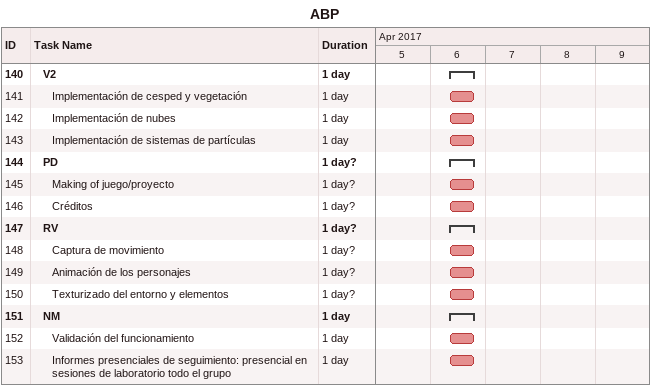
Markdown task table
ABP

| ID | Level | Task | Duration | Start | Finish |
|---|---|---|---|---|---|
| 140 | 2 | **V2** | 1d | 2017-04-06 | 2017-04-06 |
| 141 | 3 | Implementación de cesped y vegetación | 1d | 2017-04-06 | 2017-04-06 |
| 142 | 3 | Implementación de nubes | 1d | 2017-04-06 | 2017-04-06 |
| 143 | 3 | Implementación de sistemas de partículas | 1d | 2017-04-06 | 2017-04-06 |
| 144 | 2 | **PD** | 1d? | 2017-04-06 | 2017-04-06 |
| 145 | 3 | Making of juego/proyecto | 1d? | 2017-04-06 | 2017-04-06 |
| 146 | 3 | Créditos | 1d? | 2017-04-06 | 2017-04-06 |
| 147 | 2 | **RV** | 1d? | 2017-04-06 | 2017-04-06 |
| 148 | 3 | Captura de movimiento | 1d? | 2017-04-06 | 2017-04-06 |
| 149 | 3 | Animación de los personajes | 1d? | 2017-04-06 | 2017-04-06 |
| 150 | 3 | Texturizado del entorno y elementos | 1d? | 2017-04-06 | 2017-04-06 |
| 151 | 2 | **NM** | 1d | 2017-04-06 | 2017-04-06 |
| 152 | 3 | Validación del funcionamiento | 1d | 2017-04-06 | 2017-04-06 |
| 153 | 3 | Informes presenciales de seguimiento: presencial en sesiones de laboratorio todo el grupo | 1d | 2017-04-06 | 2017-04-06 |
